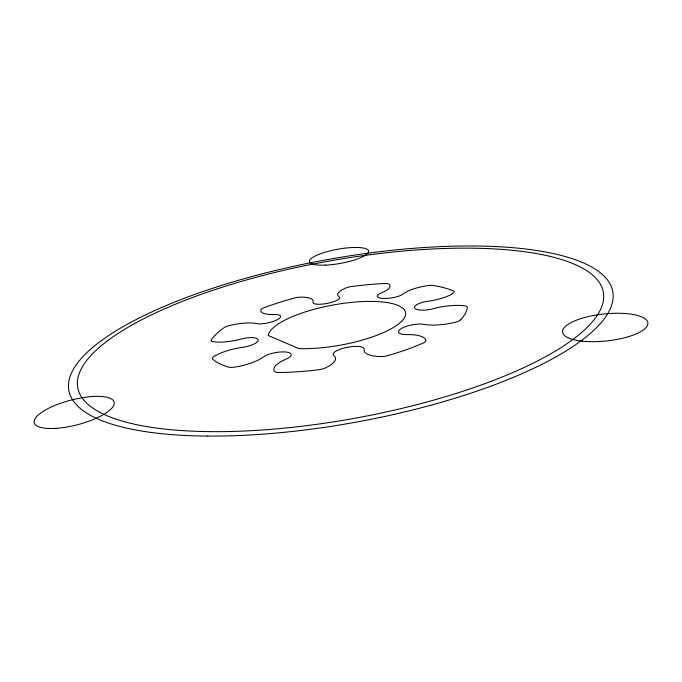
<?xml version="1.0" encoding="UTF-8"?>
<svg xmlns="http://www.w3.org/2000/svg" width="682" height="682" viewBox="0 0 682 682"><rect width="100%" height="100%" fill="white"/><g stroke="black" fill="none" stroke-linecap="round" stroke-linejoin="round"><path stroke-width="1.02" d="M298.972 348.613L268.231 335.484A69.811 20.4 -10.3 0 1 352.347 302.305A69.811 20.4 -10.3 0 1 400.138 322.714A69.811 20.4 -10.3 0 1 298.972 348.613M207.788 436.079A276.415 82.539 -10.3 0 0 613.144 294.948A276.415 82.539 -10.3 0 0 201.497 292.041A276.415 82.539 -10.3 0 0 207.788 436.079M210.337 431.638A267.097 79.641 -10.3 0 0 603.706 295.937A267.097 79.641 -10.3 0 0 207.567 292.101A267.097 79.641 -10.3 0 0 210.337 431.638M460.751 319.747A131.677 38.627 -10.3 0 0 467.289 307.394A8.943 2.626 -8.5 0 0 464.135 305.724A29.786 8.857 -8.7 0 0 433.437 308.665A13.094 3.777 -9 0 1 420.231 310.054A15.302 4.407 -9 0 1 416.736 304.683A13.06 3.76 -9 0 1 427.929 301.256A27.843 7.766 -9 0 0 453.445 293.013A8.516 2.387 -8.8 0 0 453.351 290.924A131.677 38.627 -10.3 0 0 433.462 285.511A8.312 2.285 -9.1 0 0 426.889 285.715A27.843 7.766 -9 0 0 403.181 293.968A12.429 3.427 -9.5 0 1 392.977 297.65A14.518 3.998 -9.5 0 1 377.487 296.798A12.404 3.419 -9.6 0 1 381.323 292.945A26.598 7.161 -9.9 0 0 388.936 284.155A8.039 2.157 -9.7 0 0 384.256 283.507A131.677 38.627 -10.3 0 0 351.869 286.491A7.962 2.123 -10.1 0 0 345.433 288.154A26.598 7.161 -9.9 0 0 339.073 296.73A12.174 3.308 -10.4 0 1 336.601 300.515A14.228 3.862 -10.4 0 1 317.795 304.24A12.174 3.308 -10.4 0 1 312.987 301.981A26.658 7.212 -10.9 0 0 300.805 297.13A7.979 2.131 -10.8 0 0 294.053 298.119A131.677 38.627 -10.3 0 0 264.241 307.659A8.073 2.174 -11.2 0 0 260.797 309.952A26.658 7.212 -10.9 0 0 274.283 314.521A12.455 3.453 -11.2 0 1 280.609 316.439A14.569 4.041 -11.3 0 1 267.813 322.927A12.472 3.47 -11.3 0 1 256.56 323.558A28.005 7.903 -11.7 0 0 229.732 325.485A8.355 2.327 -11.8 0 0 223.943 327.778A131.677 38.627 -10.3 0 0 211.284 339.849A8.576 2.438 -12 0 0 212.895 341.656A28.005 7.903 -11.7 0 0 241.326 339.014A13.129 3.828 -11.7 0 1 253.875 337.726A15.379 4.493 -11.7 0 1 254.736 343.677A13.154 3.845 -11.7 0 1 242.604 347.343A29.948 9.037 -11.9 0 0 213.986 356.464A9.002 2.685 -12.1 0 0 212.631 359.073A131.677 38.627 -10.3 0 0 228.189 367.035A9.224 2.83 -11.9 0 0 234.94 367.069A29.948 9.037 -11.9 0 0 263.346 357.018A13.819 4.263 -11.3 0 1 275.23 352.662A16.206 5.004 -11.3 0 1 291.137 354.248A13.845 4.271 -11.3 0 1 285.92 359.201A31.338 9.966 -10.9 0 0 274.522 371.272A9.531 3.035 -11.3 0 0 279.535 372.517A131.677 38.627 -10.3 0 0 318.059 369.832A9.616 3.103 -10.7 0 0 325.962 367.658A31.338 9.966 -10.9 0 0 333.865 355.68A14.109 4.442 -10.2 0 1 336.746 350.719A16.538 5.217 -10.2 0 1 358.195 346.439A14.109 4.442 -10.2 0 1 364.197 349.499A31.278 9.88 -9.4 0 0 380.283 356.567A9.608 3.078 -9.6 0 0 388.587 355.424A131.677 38.627 -10.3 0 0 422.704 343.31A9.497 2.992 -9.1 0 0 425.866 340.412A31.278 9.88 -9.4 0 0 406.915 334.581A13.802 4.22 -9.2 0 1 398.638 332.262A16.155 4.936 -9.2 0 1 411.007 325.067A13.776 4.203 -9.2 0 1 423.889 324.385A29.786 8.857 -8.7 0 0 455.218 322.262A9.173 2.771 -8.6 0 0 460.751 319.747M325.229 265.136A30.076 7.212 -10.2 0 0 368.638 251.019A30.076 7.212 -10.2 0 0 323.225 252.809A30.076 7.212 -10.2 0 0 325.229 265.136M582.65 341.205A42.923 13.555 -6.1 0 0 647.9 323.822A42.923 13.555 -6.1 0 0 585.122 317.386A42.923 13.555 -6.1 0 0 582.65 341.205M55.898 428.347A41.27 12.728 -14.5 0 0 114.209 402.448A41.27 12.728 -14.5 0 0 52.429 406.481A41.27 12.728 -14.5 0 0 55.898 428.347"/></g></svg>
